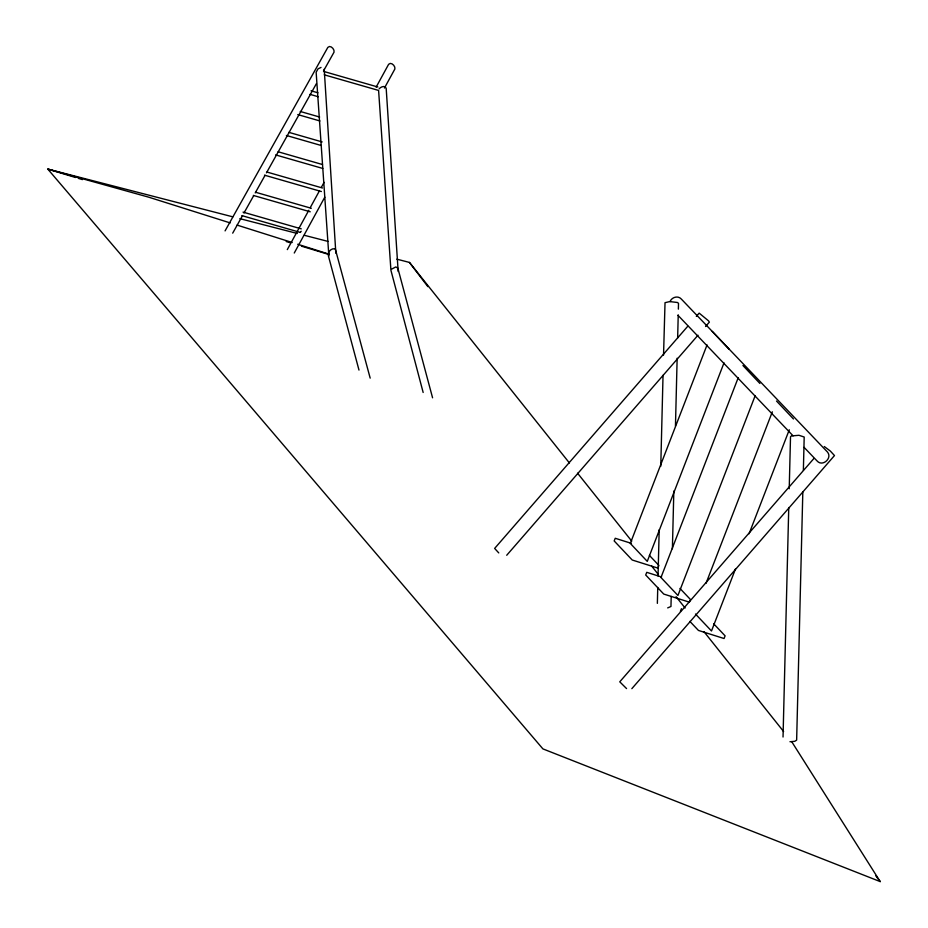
<?xml version="1.0" encoding="UTF-8"?>
<svg xmlns="http://www.w3.org/2000/svg" width="928" height="928" viewBox="0 0 928 928"><rect width="100%" height="100%" fill="white"/><g stroke="black" fill="none" stroke-linecap="round" stroke-linejoin="round"><path stroke-width="1.39" d="M657.36 603.362L657.755 587.482M658.045 575.94L659.193 529.749M660.771 466.239L663.033 375.306M663.543 355.099L665.028 302.69L669.749 301.577L677.51 302.505L678.507 303.375L678.368 309.14M671.211 596.379L670.967 606.483L667.684 607.898M672.394 548.75L673.832 491.016M675.456 426.056L677.15 358.22M677.649 338.012L678.229 314.917M783.035 737.018L788.754 507.523M789.218 488.754L790.517 436.786L791.352 435.951L798.962 435.29L804.193 437.03L803.37 470.229M802.824 491.875L796.642 740.138L794.762 741.31L789.972 741.727M398.17 271.498L386.187 88.357C385.306 85.04 380.619 86.814 379.146 88.821M707.055 344.914L630.309 543.425L647.268 561.37L724.014 362.86M738.236 377.661L660.968 577.529L677.927 595.474L755.206 395.606M706.022 583.329L772.328 411.823M735.51 568.864L711.498 630.982L695.478 614.034M749.082 533.762L789.287 429.78M680.398 611.378L681.454 608.698M335.843 253.24L324.22 69.229M301.194 231.269L300.37 232.383M670.051 301.623C671.605 297.18 678.09 295.255 681.314 299.036L827.44 452.006C832.729 458.154 822.428 467.178 817.104 460.972L804.089 447.354M287.309 249.609L308.815 210.262M310.207 207.721L319.232 191.226M321.308 187.421L324.081 182.34M376.13 87.162L388.612 64.322C390.99 61.445 395.664 66.027 394.876 68.997L384.459 88.032M294.257 253.019L324.788 197.177M225.075 230.886L327.828 47.398C330.229 44.509 334.869 49.219 334.034 52.177L323.478 71.027M232.696 233.148L242.544 215.551M243.948 213.046L253.808 195.448M255.212 192.931L265.06 175.334M266.475 172.828L316.436 83.601M687.81 326.204L494.636 548.425L498.765 552.914M696.325 316.402L699.167 313.13L708.54 320.856L709.352 322.155L705.558 326.517M506.711 555.269L697.984 335.228M813.879 458.513L619.765 681.825L626.562 688.576M631.84 688.669L834.481 455.555L830.351 451.066L824.296 446.53M391.883 269.004L395.827 266.928L397.845 268.146L432.576 397.81M321.018 67.431L317.979 68.892L316.146 72.268L328.86 255.873M334.672 248.774C331.099 248.124 327.422 252.254 328.361 255.734L358.985 370.075M232.824 216.839L47.792 169.082L542.915 748.896L880.208 881.6L791.735 741.704M239.842 218.648L297.308 233.485M304.326 235.294L328.152 241.442M396.836 259.167L409.457 262.427L569.421 462.979M323.814 71.468L377.905 87.023M324.278 74.82L378.601 90.434L390.92 270.268L423.156 392.486M311.031 90.816L317.968 92.812M309.94 94.343L318.258 96.732M300.243 111.464L319.661 117.044M297.76 114.585L319.951 120.965M288.886 132.356L322.167 141.926M286.404 135.476L321.076 145.452M278.11 151.774L322.492 164.534M275.628 154.906L322.782 168.455M266.974 172.051L322.457 188.001M264.492 175.172L321.366 191.528M255.838 192.328L311.321 208.278M253.367 195.448L310.23 211.804M243.02 212.118L301.275 228.868M241.941 215.644L300.185 232.394M75.516 177.503L47.792 169.082L148.909 197.235L230.19 222.917M78.288 178.35L82.441 179.614M286.218 241.535L290.383 242.788M301.472 246.164L329.196 254.585M237.081 225.098L292.192 242.51M297.702 244.25L329.394 254.26M631.411 543.379L615.241 538.275L614.185 540.943L632.235 560.013L657.848 568.098L658.892 565.419L649.391 555.385M661.583 577.007L646.758 572.332L645.702 575L663.752 594.071L689.365 602.156L690.42 599.476L679.969 588.445M677.997 315.334L793.08 435.824M712.275 331.4L729.234 349.357M742.934 365.516L759.904 383.461M776.504 401.024L793.463 418.969M713.713 623.813L725.104 635.854L724.06 638.522L698.448 630.437L689.898 621.412M577.552 473.176L631.771 541.152M651.653 566.08L657.987 574.014M676.06 596.669L685.096 608.002M704.074 631.794L783.603 731.508M409.457 262.427L427.866 286.636M875.823 875.835L880.208 881.6M335.356 249.191L370.179 378.125"/></g></svg>
